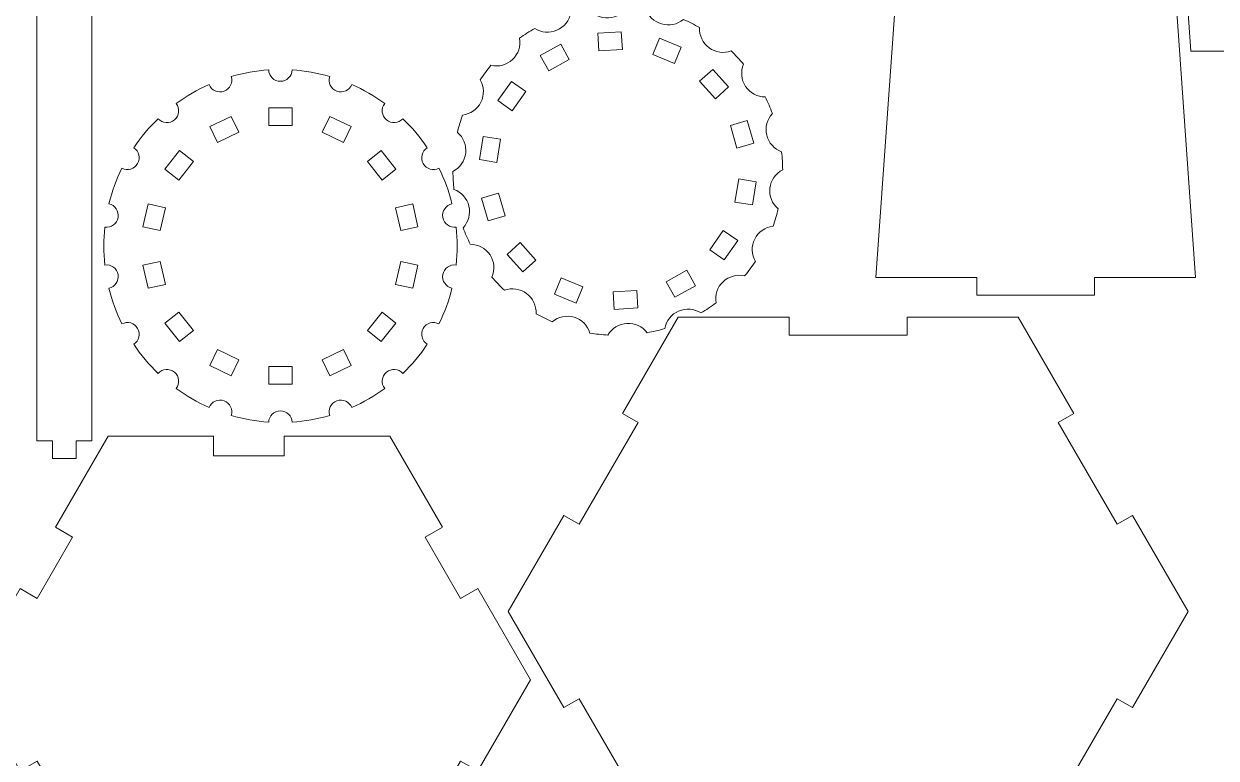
# Model space of a CAD drawing. Header units: millimetres. Extents: x -297 to 399, y -331 to 222.
# Drawn here: x 49.2 to 251.6, y -129.3 to -4.5 of the extents above; entities that cross this region are included whole.
import ezdxf

# ---------------------------------------------------------------- set-up
doc = ezdxf.new("R2010")
doc.units = ezdxf.units.MM
doc.header["$MEASUREMENT"] = 0
doc.layers.add('Layer 1', color=7, linetype='Continuous')

msp = doc.modelspace()

# ---------------------------------------------------------------- linework, layer by layer
at = {"layer": 'Layer 1', "color": 250, "lineweight": 20}
for points, knots in [([(291.7646, -9.1238), (291.7646, -9.1238), (296.6988, 61.0018), (296.6988, 61.0018), (296.6988, 61.0018), (296.6988, 61.0018), (279.5633, 61.0018), (279.5633, 61.0018), (279.5633, 61.0018), (279.5633, 61.0018), (279.5633, 64.0018), (279.5633, 64.0018), (279.5633, 64.0018), (279.5633, 64.0018), (259.5633, 64.0018), (259.5633, 64.0018), (259.5633, 64.0018), (259.5633, 64.0018), (259.5633, 61.0018), (259.5633, 61.0018), (259.5633, 61.0018), (259.5633, 61.0018), (242.4278, 61.0018), (242.4278, 61.0018), (242.4278, 61.0018), (242.4278, 61.0018), (247.362, -9.1238), (247.362, -9.1238), (247.362, -9.1238), (247.362, -9.1238), (263.5633, -9.1238), (263.5633, -9.1238), (263.5633, -9.1238), (263.5633, -9.1238), (263.5633, -12.5238), (263.5633, -12.5238), (263.5633, -12.5238), (263.5633, -12.5238), (275.5633, -12.5238), (275.5633, -12.5238), (275.5633, -12.5238), (275.5633, -12.5238), (275.5633, -9.1238), (275.5633, -9.1238), (275.5633, -9.1238), (275.5633, -9.1238), (291.7646, -9.1238), (291.7646, -9.1238)], [0, 0, 0, 0, 0.07692308, 0.07692308, 0.07692308, 0.07692308, 0.15384615, 0.15384615, 0.15384615, 0.15384615, 0.23076923, 0.23076923, 0.23076923, 0.23076923, 0.30769231, 0.30769231, 0.30769231, 0.30769231, 0.38461538, 0.38461538, 0.38461538, 0.38461538, 0.46153846, 0.46153846, 0.46153846, 0.46153846, 0.53846154, 0.53846154, 0.53846154, 0.53846154, 0.61538462, 0.61538462, 0.61538462, 0.61538462, 0.69230769, 0.69230769, 0.69230769, 0.69230769, 0.76923077, 0.76923077, 0.76923077, 0.76923077, 0.84615385, 0.84615385, 0.84615385, 0.84615385, 1, 1, 1, 1]), ([(60.7132, -75.3594), (60.7132, -75.3594), (60.7132, 24.6406), (60.7132, 24.6406), (60.7132, 24.6406), (60.7132, 24.6406), (58.0342, 24.6406), (58.0342, 24.6406), (58.0342, 24.6406), (58.0342, 24.6406), (58.0342, 30.6406), (58.0342, 30.6406), (58.0342, 30.6406), (58.0342, 30.6406), (54.0342, 30.6406), (54.0342, 30.6406), (54.0342, 30.6406), (54.0342, 30.6406), (54.0342, 24.6406), (54.0342, 24.6406), (54.0342, 24.6406), (54.0342, 24.6406), (51.3552, 24.6406), (51.3552, 24.6406), (51.3552, 24.6406), (51.3552, 24.6406), (51.3552, -75.3594), (51.3552, -75.3594), (51.3552, -75.3594), (51.3552, -75.3594), (54.0342, -75.3594), (54.0342, -75.3594), (54.0342, -75.3594), (54.0342, -75.3594), (54.0342, -78.3594), (54.0342, -78.3594), (54.0342, -78.3594), (54.0342, -78.3594), (58.0342, -78.3594), (58.0342, -78.3594), (58.0342, -78.3594), (58.0342, -78.3594), (58.0342, -75.3594), (58.0342, -75.3594), (58.0342, -75.3594), (58.0342, -75.3594), (60.7132, -75.3594), (60.7132, -75.3594)], [0, 0, 0, 0, 0.07692308, 0.07692308, 0.07692308, 0.07692308, 0.15384615, 0.15384615, 0.15384615, 0.15384615, 0.23076923, 0.23076923, 0.23076923, 0.23076923, 0.30769231, 0.30769231, 0.30769231, 0.30769231, 0.38461538, 0.38461538, 0.38461538, 0.38461538, 0.46153846, 0.46153846, 0.46153846, 0.46153846, 0.53846154, 0.53846154, 0.53846154, 0.53846154, 0.61538462, 0.61538462, 0.61538462, 0.61538462, 0.69230769, 0.69230769, 0.69230769, 0.69230769, 0.76923077, 0.76923077, 0.76923077, 0.76923077, 0.84615385, 0.84615385, 0.84615385, 0.84615385, 1, 1, 1, 1]), ([(198.8043, 22.5272), (198.8043, 22.5272), (193.8701, -47.5984), (193.8701, -47.5984), (193.8701, -47.5984), (193.8701, -47.5984), (211.0056, -47.5984), (211.0056, -47.5984), (211.0056, -47.5984), (211.0056, -47.5984), (211.0056, -50.5984), (211.0056, -50.5984), (211.0056, -50.5984), (211.0056, -50.5984), (231.0056, -50.5984), (231.0056, -50.5984), (231.0056, -50.5984), (231.0056, -50.5984), (231.0056, -47.5984), (231.0056, -47.5984), (231.0056, -47.5984), (231.0056, -47.5984), (248.1411, -47.5984), (248.1411, -47.5984), (248.1411, -47.5984), (248.1411, -47.5984), (243.2069, 22.5272), (243.2069, 22.5272), (243.2069, 22.5272), (243.2069, 22.5272), (227.0056, 22.5272), (227.0056, 22.5272), (227.0056, 22.5272), (227.0056, 22.5272), (227.0056, 25.9272), (227.0056, 25.9272), (227.0056, 25.9272), (227.0056, 25.9272), (215.0056, 25.9272), (215.0056, 25.9272), (215.0056, 25.9272), (215.0056, 25.9272), (215.0056, 22.5272), (215.0056, 22.5272), (215.0056, 22.5272), (215.0056, 22.5272), (198.8043, 22.5272), (198.8043, 22.5272)], [0, 0, 0, 0, 0.07692308, 0.07692308, 0.07692308, 0.07692308, 0.15384615, 0.15384615, 0.15384615, 0.15384615, 0.23076923, 0.23076923, 0.23076923, 0.23076923, 0.30769231, 0.30769231, 0.30769231, 0.30769231, 0.38461538, 0.38461538, 0.38461538, 0.38461538, 0.46153846, 0.46153846, 0.46153846, 0.46153846, 0.53846154, 0.53846154, 0.53846154, 0.53846154, 0.61538462, 0.61538462, 0.61538462, 0.61538462, 0.69230769, 0.69230769, 0.69230769, 0.69230769, 0.76923077, 0.76923077, 0.76923077, 0.76923077, 0.84615385, 0.84615385, 0.84615385, 0.84615385, 1, 1, 1, 1]), ([(155.0208, -56.9854), (156.03, -56.8024), (157.0286, -56.5642), (158.0118, -56.2716), (158.0118, -56.2716), (158.2441, -54.9465), (159.1272, -53.8269), (160.3617, -53.2921), (160.3617, -53.2921), (161.5963, -52.7573), (163.017, -52.879), (164.1426, -53.6159), (164.1426, -53.6159), (165.0285, -53.0987), (165.8853, -52.5334), (166.7091, -51.9222), (166.7091, -51.9222), (166.4743, -50.5975), (166.9211, -49.2434), (167.8983, -48.3187), (167.8983, -48.3187), (168.8755, -47.3938), (170.2521, -47.0223), (171.5619, -47.3298), (171.5619, -47.3298), (172.2175, -46.5408), (172.8293, -45.7164), (173.3944, -44.8604), (173.3944, -44.8604), (172.7206, -43.6958), (172.6774, -42.2707), (173.2794, -41.0674), (173.2794, -41.0674), (173.8813, -39.8641), (175.0479, -39.0442), (176.3838, -38.8852), (176.3838, -38.8852), (176.7301, -37.9196), (177.023, -36.9357), (177.2613, -35.9379), (177.2613, -35.9379), (176.2298, -35.0741), (175.7017, -33.7496), (175.8558, -32.4131), (175.8558, -32.4131), (176.0099, -31.0765), (176.8257, -29.907), (178.0267, -29.3006), (178.0267, -29.3006), (178.0218, -28.2749), (177.9605, -27.2502), (177.8432, -26.2311), (177.8432, -26.2311), (176.5785, -25.7722), (175.6292, -24.7081), (175.3169, -23.3994), (175.3169, -23.3994), (175.0047, -22.0908), (175.3712, -20.7128), (176.2924, -19.7323), (176.2924, -19.7323), (175.937, -18.77), (175.5289, -17.828), (175.0701, -16.9106), (175.0701, -16.9106), (173.7247, -16.9119), (172.4688, -16.2367), (171.7278, -15.1137), (171.7278, -15.1137), (170.9867, -13.9908), (170.8599, -12.5706), (171.3901, -11.3341), (171.3901, -11.3341), (170.727, -10.5514), (170.0214, -9.8058), (169.2765, -9.1006), (169.2765, -9.1006), (168.0126, -9.562), (166.6015, -9.3571), (165.5211, -8.5552), (165.5211, -8.5552), (164.4406, -7.7535), (163.8357, -6.4623), (163.9111, -5.119), (163.9111, -5.119), (163.0203, -4.6104), (162.1022, -4.1511), (161.1611, -3.7432), (161.1611, -3.7432), (160.1312, -4.609), (158.7351, -4.899), (157.4456, -4.5152), (157.4456, -4.5152), (156.1562, -4.1312), (155.1461, -3.1248), (154.7575, -1.8368), (154.7575, -1.8368), (153.7464, -1.6634), (152.7266, -1.5459), (151.7027, -1.4845), (151.7027, -1.4845), (151.0311, -2.6502), (149.8184, -3.4003), (148.4754, -3.4806), (148.4754, -3.4806), (147.1324, -3.5609), (145.839, -2.9606), (145.0332, -1.8832), (145.0332, -1.8832), (144.024, -2.0662), (143.0254, -2.3044), (142.0422, -2.597), (142.0422, -2.597), (141.8099, -3.9221), (140.9268, -5.0417), (139.6923, -5.5765), (139.6923, -5.5765), (138.4577, -6.1113), (137.037, -5.9896), (135.9114, -5.2527), (135.9114, -5.2527), (135.0255, -5.7699), (134.1687, -6.3352), (133.3449, -6.9465), (133.3449, -6.9465), (133.5797, -8.2711), (133.1329, -9.6252), (132.1557, -10.55), (132.1557, -10.55), (131.1785, -11.4748), (129.8019, -11.8463), (128.4921, -11.5388), (128.4921, -11.5388), (127.8365, -12.3278), (127.2247, -13.1522), (126.6596, -14.0082), (126.6596, -14.0082), (127.3334, -15.1728), (127.3766, -16.598), (126.7746, -17.8012), (126.7746, -17.8012), (126.1727, -19.0045), (125.0061, -19.8244), (123.6702, -19.9834), (123.6702, -19.9834), (123.3239, -20.949), (123.031, -21.9329), (122.7928, -22.9307), (122.7928, -22.9307), (123.8242, -23.7945), (124.3523, -25.119), (124.1982, -26.4556), (124.1982, -26.4556), (124.0441, -27.7921), (123.2283, -28.9616), (122.0273, -29.568), (122.0273, -29.568), (122.0322, -30.5937), (122.0935, -31.6185), (122.2109, -32.6375), (122.2109, -32.6375), (123.4755, -33.0964), (124.4248, -34.1605), (124.7371, -35.4692), (124.7371, -35.4692), (125.0493, -36.7778), (124.6828, -38.1558), (123.7616, -39.1363), (123.7616, -39.1363), (124.117, -40.0986), (124.5251, -41.0406), (124.9839, -41.958), (124.9839, -41.958), (126.3294, -41.9567), (127.5852, -42.632), (128.3262, -43.7549), (128.3262, -43.7549), (129.0673, -44.8778), (129.1941, -46.298), (128.6639, -47.5345), (128.6639, -47.5345), (129.327, -48.3172), (130.0326, -49.0628), (130.7775, -49.768), (130.7775, -49.768), (132.0414, -49.3066), (133.4525, -49.5116), (134.5329, -50.3134), (134.5329, -50.3134), (135.6134, -51.1151), (136.2183, -52.4063), (136.1429, -53.7496), (136.1429, -53.7496), (137.0337, -54.2582), (137.9518, -54.7175), (138.8929, -55.1254), (138.8929, -55.1254), (139.9228, -54.2596), (141.3189, -53.9696), (142.6084, -54.3534), (142.6084, -54.3534), (143.8978, -54.7374), (144.9079, -55.7438), (145.2965, -57.0318), (145.2965, -57.0318), (146.3076, -57.2052), (147.3274, -57.3227), (148.3513, -57.3841), (148.3513, -57.3841), (149.0229, -56.2184), (150.2356, -55.4683), (151.5786, -55.388), (151.5786, -55.388), (152.9216, -55.3077), (154.215, -55.908), (155.0208, -56.9854)], [0, 0, 0, 0, 0.01818182, 0.01818182, 0.01818182, 0.01818182, 0.03636364, 0.03636364, 0.03636364, 0.03636364, 0.05454545, 0.05454545, 0.05454545, 0.05454545, 0.07272727, 0.07272727, 0.07272727, 0.07272727, 0.09090909, 0.09090909, 0.09090909, 0.09090909, 0.10909091, 0.10909091, 0.10909091, 0.10909091, 0.12727273, 0.12727273, 0.12727273, 0.12727273, 0.14545455, 0.14545455, 0.14545455, 0.14545455, 0.16363636, 0.16363636, 0.16363636, 0.16363636, 0.18181818, 0.18181818, 0.18181818, 0.18181818, 0.2, 0.2, 0.2, 0.2, 0.21818182, 0.21818182, 0.21818182, 0.21818182, 0.23636364, 0.23636364, 0.23636364, 0.23636364, 0.25454545, 0.25454545, 0.25454545, 0.25454545, 0.27272727, 0.27272727, 0.27272727, 0.27272727, 0.29090909, 0.29090909, 0.29090909, 0.29090909, 0.30909091, 0.30909091, 0.30909091, 0.30909091, 0.32727273, 0.32727273, 0.32727273, 0.32727273, 0.34545455, 0.34545455, 0.34545455, 0.34545455, 0.36363636, 0.36363636, 0.36363636, 0.36363636, 0.38181818, 0.38181818, 0.38181818, 0.38181818, 0.4, 0.4, 0.4, 0.4, 0.41818182, 0.41818182, 0.41818182, 0.41818182, 0.43636364, 0.43636364, 0.43636364, 0.43636364, 0.45454545, 0.45454545, 0.45454545, 0.45454545, 0.47272727, 0.47272727, 0.47272727, 0.47272727, 0.49090909, 0.49090909, 0.49090909, 0.49090909, 0.50909091, 0.50909091, 0.50909091, 0.50909091, 0.52727273, 0.52727273, 0.52727273, 0.52727273, 0.54545455, 0.54545455, 0.54545455, 0.54545455, 0.56363636, 0.56363636, 0.56363636, 0.56363636, 0.58181818, 0.58181818, 0.58181818, 0.58181818, 0.6, 0.6, 0.6, 0.6, 0.61818182, 0.61818182, 0.61818182, 0.61818182, 0.63636364, 0.63636364, 0.63636364, 0.63636364, 0.65454545, 0.65454545, 0.65454545, 0.65454545, 0.67272727, 0.67272727, 0.67272727, 0.67272727, 0.69090909, 0.69090909, 0.69090909, 0.69090909, 0.70909091, 0.70909091, 0.70909091, 0.70909091, 0.72727273, 0.72727273, 0.72727273, 0.72727273, 0.74545455, 0.74545455, 0.74545455, 0.74545455, 0.76363636, 0.76363636, 0.76363636, 0.76363636, 0.78181818, 0.78181818, 0.78181818, 0.78181818, 0.8, 0.8, 0.8, 0.8, 0.81818182, 0.81818182, 0.81818182, 0.81818182, 0.83636364, 0.83636364, 0.83636364, 0.83636364, 0.85454545, 0.85454545, 0.85454545, 0.85454545, 0.87272727, 0.87272727, 0.87272727, 0.87272727, 0.89090909, 0.89090909, 0.89090909, 0.89090909, 0.90909091, 0.90909091, 0.90909091, 0.90909091, 0.92727273, 0.92727273, 0.92727273, 0.92727273, 0.94545455, 0.94545455, 0.94545455, 0.94545455, 0.96363636, 0.96363636, 0.96363636, 0.96363636, 1, 1, 1, 1]), ([(150.8001, -8.8515), (150.8001, -8.8515), (146.8072, -9.0902), (146.8072, -9.0902), (146.8072, -9.0902), (146.8072, -9.0902), (146.6282, -6.0955), (146.6282, -6.0955), (146.6282, -6.0955), (146.6282, -6.0955), (150.621, -5.8568), (150.621, -5.8568), (150.621, -5.8568), (150.621, -5.8568), (150.8001, -8.8515), (150.8001, -8.8515)], [0, 0, 0, 0, 0.2, 0.2, 0.2, 0.2, 0.4, 0.4, 0.4, 0.4, 0.6, 0.6, 0.6, 0.6, 1, 1, 1, 1]), ([(141.7929, -10.5544), (141.7929, -10.5544), (138.299, -12.5019), (138.299, -12.5019), (138.299, -12.5019), (138.299, -12.5019), (136.8384, -9.8815), (136.8384, -9.8815), (136.8384, -9.8815), (136.8384, -9.8815), (140.3323, -7.934), (140.3323, -7.934), (140.3323, -7.934), (140.3323, -7.934), (141.7929, -10.5544), (141.7929, -10.5544)], [0, 0, 0, 0, 0.2, 0.2, 0.2, 0.2, 0.4, 0.4, 0.4, 0.4, 0.6, 0.6, 0.6, 0.6, 1, 1, 1, 1]), ([(159.6541, -11.2252), (159.6541, -11.2252), (155.953, -9.7079), (155.953, -9.7079), (155.953, -9.7079), (155.953, -9.7079), (157.091, -6.9321), (157.091, -6.9321), (157.091, -6.9321), (157.091, -6.9321), (160.7921, -8.4495), (160.7921, -8.4495), (160.7921, -8.4495), (160.7921, -8.4495), (159.6541, -11.2252), (159.6541, -11.2252)], [0, 0, 0, 0, 0.2, 0.2, 0.2, 0.2, 0.4, 0.4, 0.4, 0.4, 0.6, 0.6, 0.6, 0.6, 1, 1, 1, 1]), ([(84.38, -71.0613), (86.4537, -71.6629), (88.5862, -72.039), (90.7406, -72.1828), (90.7406, -72.1828), (90.7766, -71.1048), (91.6609, -70.2495), (92.7395, -70.2495), (92.7395, -70.2495), (93.8181, -70.2495), (94.7024, -71.1048), (94.7384, -72.1828), (94.7384, -72.1828), (96.8928, -72.039), (99.0253, -71.6629), (101.099, -71.0613), (101.099, -71.0613), (100.764, -70.036), (101.3025, -68.9298), (102.3161, -68.5609), (102.3161, -68.5609), (103.3296, -68.192), (104.4532, -68.6933), (104.8556, -69.694), (104.8556, -69.694), (106.8309, -68.8219), (108.7062, -67.7392), (110.449, -66.4646), (110.449, -66.4646), (109.7836, -65.6157), (109.9113, -64.3921), (110.7376, -63.6987), (110.7376, -63.6987), (111.5638, -63.0054), (112.791, -63.0922), (113.5115, -63.8949), (113.5115, -63.8949), (115.0694, -62.3999), (116.4613, -60.7411), (117.6631, -58.9473), (117.6631, -58.9473), (116.7475, -58.3771), (116.4489, -57.1836), (116.9882, -56.2495), (116.9882, -56.2495), (117.5275, -55.3154), (118.7104, -54.9772), (119.662, -55.4851), (119.662, -55.4851), (120.6146, -53.5474), (121.3552, -51.5126), (121.871, -49.4159), (121.871, -49.4159), (120.8156, -49.1933), (120.1268, -48.1739), (120.3141, -47.1116), (120.3141, -47.1116), (120.5014, -46.0494), (121.4973, -45.3271), (122.5652, -45.4788), (122.5652, -45.4788), (122.7976, -43.3323), (122.7976, -41.1669), (122.5652, -39.0202), (122.5652, -39.0202), (121.4973, -39.1719), (120.5014, -38.4496), (120.3141, -37.3874), (120.3141, -37.3874), (120.1268, -36.3251), (120.8156, -35.3057), (121.871, -35.0831), (121.871, -35.0831), (121.3552, -32.9864), (120.6146, -30.9516), (119.662, -29.0139), (119.662, -29.0139), (118.7104, -29.5218), (117.5275, -29.1836), (116.9882, -28.2495), (116.9882, -28.2495), (116.4489, -27.3154), (116.7475, -26.1219), (117.6631, -25.5517), (117.6631, -25.5517), (116.4613, -23.7579), (115.0694, -22.0991), (113.5115, -20.6041), (113.5115, -20.6041), (112.791, -21.4068), (111.5638, -21.4936), (110.7376, -20.8003), (110.7376, -20.8003), (109.9113, -20.1069), (109.7836, -18.8833), (110.449, -18.0344), (110.449, -18.0344), (108.7062, -16.7598), (106.8309, -15.6771), (104.8556, -14.805), (104.8556, -14.805), (104.4532, -15.8057), (103.3296, -16.307), (102.3161, -15.9381), (102.3161, -15.9381), (101.3025, -15.5692), (100.764, -14.463), (101.099, -13.4377), (101.099, -13.4377), (99.0253, -12.8361), (96.8928, -12.46), (94.7384, -12.3162), (94.7384, -12.3162), (94.7024, -13.3942), (93.8181, -14.2495), (92.7395, -14.2495), (92.7395, -14.2495), (91.6609, -14.2495), (90.7766, -13.3942), (90.7406, -12.3162), (90.7406, -12.3162), (88.5862, -12.46), (86.4537, -12.8361), (84.38, -13.4377), (84.38, -13.4377), (84.715, -14.463), (84.1765, -15.5692), (83.1629, -15.9381), (83.1629, -15.9381), (82.1494, -16.307), (81.0258, -15.8057), (80.6234, -14.805), (80.6234, -14.805), (78.6481, -15.6771), (76.7728, -16.7598), (75.03, -18.0344), (75.03, -18.0344), (75.6954, -18.8833), (75.5677, -20.1069), (74.7414, -20.8003), (74.7414, -20.8003), (73.9152, -21.4936), (72.688, -21.4068), (71.9675, -20.6041), (71.9675, -20.6041), (70.4096, -22.0991), (69.0177, -23.7579), (67.8159, -25.5518), (67.8159, -25.5518), (68.7315, -26.1219), (69.0301, -27.3154), (68.4908, -28.2495), (68.4908, -28.2495), (67.9515, -29.1836), (66.7686, -29.5218), (65.817, -29.0139), (65.817, -29.0139), (64.8644, -30.9516), (64.1238, -32.9864), (63.608, -35.0831), (63.608, -35.0831), (64.6634, -35.3057), (65.3522, -36.3251), (65.1649, -37.3874), (65.1649, -37.3874), (64.9776, -38.4496), (63.9817, -39.1719), (62.9138, -39.0202), (62.9138, -39.0202), (62.6814, -41.1668), (62.6814, -43.3322), (62.9138, -45.4788), (62.9138, -45.4788), (63.9817, -45.3271), (64.9776, -46.0494), (65.1649, -47.1117), (65.1649, -47.1117), (65.3522, -48.1739), (64.6634, -49.1933), (63.608, -49.4159), (63.608, -49.4159), (64.1238, -51.5126), (64.8644, -53.5474), (65.817, -55.4851), (65.817, -55.4851), (66.7686, -54.9772), (67.9515, -55.3154), (68.4908, -56.2495), (68.4908, -56.2495), (69.0301, -57.1836), (68.7315, -58.3771), (67.8159, -58.9473), (67.8159, -58.9473), (69.0177, -60.7411), (70.4096, -62.3999), (71.9675, -63.8949), (71.9675, -63.8949), (72.688, -63.0922), (73.9152, -63.0054), (74.7415, -63.6987), (74.7415, -63.6987), (75.5677, -64.3921), (75.6954, -65.6157), (75.03, -66.4646), (75.03, -66.4646), (76.7728, -67.7392), (78.6481, -68.8219), (80.6234, -69.694), (80.6234, -69.694), (81.0259, -68.6933), (82.1494, -68.192), (83.1629, -68.5609), (83.1629, -68.5609), (84.1765, -68.9298), (84.715, -70.036), (84.38, -71.0613)], [0, 0, 0, 0, 0.01818182, 0.01818182, 0.01818182, 0.01818182, 0.03636364, 0.03636364, 0.03636364, 0.03636364, 0.05454545, 0.05454545, 0.05454545, 0.05454545, 0.07272727, 0.07272727, 0.07272727, 0.07272727, 0.09090909, 0.09090909, 0.09090909, 0.09090909, 0.10909091, 0.10909091, 0.10909091, 0.10909091, 0.12727273, 0.12727273, 0.12727273, 0.12727273, 0.14545455, 0.14545455, 0.14545455, 0.14545455, 0.16363636, 0.16363636, 0.16363636, 0.16363636, 0.18181818, 0.18181818, 0.18181818, 0.18181818, 0.2, 0.2, 0.2, 0.2, 0.21818182, 0.21818182, 0.21818182, 0.21818182, 0.23636364, 0.23636364, 0.23636364, 0.23636364, 0.25454545, 0.25454545, 0.25454545, 0.25454545, 0.27272727, 0.27272727, 0.27272727, 0.27272727, 0.29090909, 0.29090909, 0.29090909, 0.29090909, 0.30909091, 0.30909091, 0.30909091, 0.30909091, 0.32727273, 0.32727273, 0.32727273, 0.32727273, 0.34545455, 0.34545455, 0.34545455, 0.34545455, 0.36363636, 0.36363636, 0.36363636, 0.36363636, 0.38181818, 0.38181818, 0.38181818, 0.38181818, 0.4, 0.4, 0.4, 0.4, 0.41818182, 0.41818182, 0.41818182, 0.41818182, 0.43636364, 0.43636364, 0.43636364, 0.43636364, 0.45454545, 0.45454545, 0.45454545, 0.45454545, 0.47272727, 0.47272727, 0.47272727, 0.47272727, 0.49090909, 0.49090909, 0.49090909, 0.49090909, 0.50909091, 0.50909091, 0.50909091, 0.50909091, 0.52727273, 0.52727273, 0.52727273, 0.52727273, 0.54545455, 0.54545455, 0.54545455, 0.54545455, 0.56363636, 0.56363636, 0.56363636, 0.56363636, 0.58181818, 0.58181818, 0.58181818, 0.58181818, 0.6, 0.6, 0.6, 0.6, 0.61818182, 0.61818182, 0.61818182, 0.61818182, 0.63636364, 0.63636364, 0.63636364, 0.63636364, 0.65454545, 0.65454545, 0.65454545, 0.65454545, 0.67272727, 0.67272727, 0.67272727, 0.67272727, 0.69090909, 0.69090909, 0.69090909, 0.69090909, 0.70909091, 0.70909091, 0.70909091, 0.70909091, 0.72727273, 0.72727273, 0.72727273, 0.72727273, 0.74545455, 0.74545455, 0.74545455, 0.74545455, 0.76363636, 0.76363636, 0.76363636, 0.76363636, 0.78181818, 0.78181818, 0.78181818, 0.78181818, 0.8, 0.8, 0.8, 0.8, 0.81818182, 0.81818182, 0.81818182, 0.81818182, 0.83636364, 0.83636364, 0.83636364, 0.83636364, 0.85454545, 0.85454545, 0.85454545, 0.85454545, 0.87272727, 0.87272727, 0.87272727, 0.87272727, 0.89090909, 0.89090909, 0.89090909, 0.89090909, 0.90909091, 0.90909091, 0.90909091, 0.90909091, 0.92727273, 0.92727273, 0.92727273, 0.92727273, 0.94545455, 0.94545455, 0.94545455, 0.94545455, 0.96363636, 0.96363636, 0.96363636, 0.96363636, 1, 1, 1, 1]), ([(166.6013, -17.2055), (166.6013, -17.2055), (163.9252, -14.2326), (163.9252, -14.2326), (163.9252, -14.2326), (163.9252, -14.2326), (166.1549, -12.2255), (166.1549, -12.2255), (166.1549, -12.2255), (166.1549, -12.2255), (168.831, -15.1985), (168.831, -15.1985), (168.831, -15.1985), (168.831, -15.1985), (166.6013, -17.2055), (166.6013, -17.2055)], [0, 0, 0, 0, 0.2, 0.2, 0.2, 0.2, 0.4, 0.4, 0.4, 0.4, 0.6, 0.6, 0.6, 0.6, 1, 1, 1, 1]), ([(134.4167, -15.9967), (134.4167, -15.9967), (132.1138, -19.2673), (132.1138, -19.2673), (132.1138, -19.2673), (132.1138, -19.2673), (129.6609, -17.5402), (129.6609, -17.5402), (129.6609, -17.5402), (129.6609, -17.5402), (131.9637, -14.2695), (131.9637, -14.2695), (131.9637, -14.2695), (131.9637, -14.2695), (134.4167, -15.9967), (134.4167, -15.9967)], [0, 0, 0, 0, 0.2, 0.2, 0.2, 0.2, 0.4, 0.4, 0.4, 0.4, 0.6, 0.6, 0.6, 0.6, 1, 1, 1, 1]), ([(85.6468, -22.9119), (85.6468, -22.9119), (82.0429, -24.6474), (82.0429, -24.6474), (82.0429, -24.6474), (82.0429, -24.6474), (80.7413, -21.9445), (80.7413, -21.9445), (80.7413, -21.9445), (80.7413, -21.9445), (84.3452, -20.209), (84.3452, -20.209), (84.3452, -20.209), (84.3452, -20.209), (85.6468, -22.9119), (85.6468, -22.9119)], [0, 0, 0, 0, 0.2, 0.2, 0.2, 0.2, 0.4, 0.4, 0.4, 0.4, 0.6, 0.6, 0.6, 0.6, 1, 1, 1, 1]), ([(94.7395, -21.7495), (94.7395, -21.7495), (90.7395, -21.7495), (90.7395, -21.7495), (90.7395, -21.7495), (90.7395, -21.7495), (90.7395, -18.7495), (90.7395, -18.7495), (90.7395, -18.7495), (90.7395, -18.7495), (94.7395, -18.7495), (94.7395, -18.7495), (94.7395, -18.7495), (94.7395, -18.7495), (94.7395, -21.7495), (94.7395, -21.7495)], [0, 0, 0, 0, 0.2, 0.2, 0.2, 0.2, 0.4, 0.4, 0.4, 0.4, 0.6, 0.6, 0.6, 0.6, 1, 1, 1, 1]), ([(103.4361, -24.6474), (103.4361, -24.6474), (99.8322, -22.9119), (99.8322, -22.9119), (99.8322, -22.9119), (99.8322, -22.9119), (101.1338, -20.209), (101.1338, -20.209), (101.1338, -20.209), (101.1338, -20.209), (104.7377, -21.9445), (104.7377, -21.9445), (104.7377, -21.9445), (104.7377, -21.9445), (103.4361, -24.6474), (103.4361, -24.6474)], [0, 0, 0, 0, 0.2, 0.2, 0.2, 0.2, 0.4, 0.4, 0.4, 0.4, 0.6, 0.6, 0.6, 0.6, 1, 1, 1, 1]), ([(170.2658, -25.6079), (170.2658, -25.6079), (169.1446, -21.7683), (169.1446, -21.7683), (169.1446, -21.7683), (169.1446, -21.7683), (172.0243, -20.9273), (172.0243, -20.9273), (172.0243, -20.9273), (172.0243, -20.9273), (173.1455, -24.7669), (173.1455, -24.7669), (173.1455, -24.7669), (173.1455, -24.7669), (170.2658, -25.6079), (170.2658, -25.6079)], [0, 0, 0, 0, 0.2, 0.2, 0.2, 0.2, 0.4, 0.4, 0.4, 0.4, 0.6, 0.6, 0.6, 0.6, 1, 1, 1, 1]), ([(130.1322, -24.1006), (130.1322, -24.1006), (129.4764, -28.0464), (129.4764, -28.0464), (129.4764, -28.0464), (129.4764, -28.0464), (126.5171, -27.5545), (126.5171, -27.5545), (126.5171, -27.5545), (126.5171, -27.5545), (127.1728, -23.6087), (127.1728, -23.6087), (127.1728, -23.6087), (127.1728, -23.6087), (130.1322, -24.1006), (130.1322, -24.1006)], [0, 0, 0, 0, 0.2, 0.2, 0.2, 0.2, 0.4, 0.4, 0.4, 0.4, 0.6, 0.6, 0.6, 0.6, 1, 1, 1, 1]), ([(77.9589, -27.9043), (77.9589, -27.9043), (75.465, -31.0316), (75.465, -31.0316), (75.465, -31.0316), (75.465, -31.0316), (73.1195, -29.1612), (73.1195, -29.1612), (73.1195, -29.1612), (73.1195, -29.1612), (75.6134, -26.0338), (75.6134, -26.0338), (75.6134, -26.0338), (75.6134, -26.0338), (77.9589, -27.9043), (77.9589, -27.9043)], [0, 0, 0, 0, 0.2, 0.2, 0.2, 0.2, 0.4, 0.4, 0.4, 0.4, 0.6, 0.6, 0.6, 0.6, 1, 1, 1, 1]), ([(110.014, -31.0316), (110.014, -31.0316), (107.5201, -27.9043), (107.5201, -27.9043), (107.5201, -27.9043), (107.5201, -27.9043), (109.8656, -26.0338), (109.8656, -26.0338), (109.8656, -26.0338), (109.8656, -26.0338), (112.3595, -29.1612), (112.3595, -29.1612), (112.3595, -29.1612), (112.3595, -29.1612), (110.014, -31.0316), (110.014, -31.0316)], [0, 0, 0, 0, 0.2, 0.2, 0.2, 0.2, 0.4, 0.4, 0.4, 0.4, 0.6, 0.6, 0.6, 0.6, 1, 1, 1, 1]), ([(169.9218, -34.768), (169.9218, -34.768), (170.5776, -30.8222), (170.5776, -30.8222), (170.5776, -30.8222), (170.5776, -30.8222), (173.5369, -31.3141), (173.5369, -31.3141), (173.5369, -31.3141), (173.5369, -31.3141), (172.8812, -35.2599), (172.8812, -35.2599), (172.8812, -35.2599), (172.8812, -35.2599), (169.9218, -34.768), (169.9218, -34.768)], [0, 0, 0, 0, 0.2, 0.2, 0.2, 0.2, 0.4, 0.4, 0.4, 0.4, 0.6, 0.6, 0.6, 0.6, 1, 1, 1, 1]), ([(129.7882, -33.2607), (129.7882, -33.2607), (130.9094, -37.1003), (130.9094, -37.1003), (130.9094, -37.1003), (130.9094, -37.1003), (128.0297, -37.9413), (128.0297, -37.9413), (128.0297, -37.9413), (128.0297, -37.9413), (126.9085, -34.1017), (126.9085, -34.1017), (126.9085, -34.1017), (126.9085, -34.1017), (129.7882, -33.2607), (129.7882, -33.2607)], [0, 0, 0, 0, 0.2, 0.2, 0.2, 0.2, 0.4, 0.4, 0.4, 0.4, 0.6, 0.6, 0.6, 0.6, 1, 1, 1, 1]), ([(73.1985, -35.738), (73.1985, -35.738), (72.3084, -39.6377), (72.3084, -39.6377), (72.3084, -39.6377), (72.3084, -39.6377), (69.3837, -38.9701), (69.3837, -38.9701), (69.3837, -38.9701), (69.3837, -38.9701), (70.2737, -35.0704), (70.2737, -35.0704), (70.2737, -35.0704), (70.2737, -35.0704), (73.1985, -35.738), (73.1985, -35.738)], [0, 0, 0, 0, 0.2, 0.2, 0.2, 0.2, 0.4, 0.4, 0.4, 0.4, 0.6, 0.6, 0.6, 0.6, 1, 1, 1, 1]), ([(113.1706, -39.6377), (113.1706, -39.6377), (112.2805, -35.738), (112.2805, -35.738), (112.2805, -35.738), (112.2805, -35.738), (115.2053, -35.0704), (115.2053, -35.0704), (115.2053, -35.0704), (115.2053, -35.0704), (116.0953, -38.9701), (116.0953, -38.9701), (116.0953, -38.9701), (116.0953, -38.9701), (113.1706, -39.6377), (113.1706, -39.6377)], [0, 0, 0, 0, 0.2, 0.2, 0.2, 0.2, 0.4, 0.4, 0.4, 0.4, 0.6, 0.6, 0.6, 0.6, 1, 1, 1, 1]), ([(165.6373, -42.8719), (165.6373, -42.8719), (167.9402, -39.6013), (167.9402, -39.6013), (167.9402, -39.6013), (167.9402, -39.6013), (170.3931, -41.3284), (170.3931, -41.3284), (170.3931, -41.3284), (170.3931, -41.3284), (168.0903, -44.5991), (168.0903, -44.5991), (168.0903, -44.5991), (168.0903, -44.5991), (165.6373, -42.8719), (165.6373, -42.8719)], [0, 0, 0, 0, 0.2, 0.2, 0.2, 0.2, 0.4, 0.4, 0.4, 0.4, 0.6, 0.6, 0.6, 0.6, 1, 1, 1, 1]), ([(133.4527, -41.6631), (133.4527, -41.6631), (136.1288, -44.636), (136.1288, -44.636), (136.1288, -44.636), (136.1288, -44.636), (133.8991, -46.6431), (133.8991, -46.6431), (133.8991, -46.6431), (133.8991, -46.6431), (131.223, -43.6701), (131.223, -43.6701), (131.223, -43.6701), (131.223, -43.6701), (133.4527, -41.6631), (133.4527, -41.6631)], [0, 0, 0, 0, 0.2, 0.2, 0.2, 0.2, 0.4, 0.4, 0.4, 0.4, 0.6, 0.6, 0.6, 0.6, 1, 1, 1, 1]), ([(72.3084, -44.8613), (72.3084, -44.8613), (73.1985, -48.761), (73.1985, -48.761), (73.1985, -48.761), (73.1985, -48.761), (70.2737, -49.4286), (70.2737, -49.4286), (70.2737, -49.4286), (70.2737, -49.4286), (69.3837, -45.5289), (69.3837, -45.5289), (69.3837, -45.5289), (69.3837, -45.5289), (72.3084, -44.8613), (72.3084, -44.8613)], [0, 0, 0, 0, 0.2, 0.2, 0.2, 0.2, 0.4, 0.4, 0.4, 0.4, 0.6, 0.6, 0.6, 0.6, 1, 1, 1, 1]), ([(112.2805, -48.761), (112.2805, -48.761), (113.1706, -44.8613), (113.1706, -44.8613), (113.1706, -44.8613), (113.1706, -44.8613), (116.0953, -45.5289), (116.0953, -45.5289), (116.0953, -45.5289), (116.0953, -45.5289), (115.2053, -49.4286), (115.2053, -49.4286), (115.2053, -49.4286), (115.2053, -49.4286), (112.2805, -48.761), (112.2805, -48.761)], [0, 0, 0, 0, 0.2, 0.2, 0.2, 0.2, 0.4, 0.4, 0.4, 0.4, 0.6, 0.6, 0.6, 0.6, 1, 1, 1, 1]), ([(158.2611, -48.3142), (158.2611, -48.3142), (161.755, -46.3667), (161.755, -46.3667), (161.755, -46.3667), (161.755, -46.3667), (163.2156, -48.9871), (163.2156, -48.9871), (163.2156, -48.9871), (163.2156, -48.9871), (159.7217, -50.9346), (159.7217, -50.9346), (159.7217, -50.9346), (159.7217, -50.9346), (158.2611, -48.3142), (158.2611, -48.3142)], [0, 0, 0, 0, 0.2, 0.2, 0.2, 0.2, 0.4, 0.4, 0.4, 0.4, 0.6, 0.6, 0.6, 0.6, 1, 1, 1, 1]), ([(140.3999, -47.6434), (140.3999, -47.6434), (144.101, -49.1607), (144.101, -49.1607), (144.101, -49.1607), (144.101, -49.1607), (142.963, -51.9365), (142.963, -51.9365), (142.963, -51.9365), (142.963, -51.9365), (139.2619, -50.4191), (139.2619, -50.4191), (139.2619, -50.4191), (139.2619, -50.4191), (140.3999, -47.6434), (140.3999, -47.6434)], [0, 0, 0, 0, 0.2, 0.2, 0.2, 0.2, 0.4, 0.4, 0.4, 0.4, 0.6, 0.6, 0.6, 0.6, 1, 1, 1, 1]), ([(149.2539, -50.0171), (149.2539, -50.0171), (153.2468, -49.7784), (153.2468, -49.7784), (153.2468, -49.7784), (153.2468, -49.7784), (153.4258, -52.7731), (153.4258, -52.7731), (153.4258, -52.7731), (153.4258, -52.7731), (149.433, -53.0118), (149.433, -53.0118), (149.433, -53.0118), (149.433, -53.0118), (149.2539, -50.0171), (149.2539, -50.0171)], [0, 0, 0, 0, 0.2, 0.2, 0.2, 0.2, 0.4, 0.4, 0.4, 0.4, 0.6, 0.6, 0.6, 0.6, 1, 1, 1, 1]), ([(75.465, -53.4674), (75.465, -53.4674), (77.9589, -56.5947), (77.9589, -56.5947), (77.9589, -56.5947), (77.9589, -56.5947), (75.6134, -58.4652), (75.6134, -58.4652), (75.6134, -58.4652), (75.6134, -58.4652), (73.1195, -55.3378), (73.1195, -55.3378), (73.1195, -55.3378), (73.1195, -55.3378), (75.465, -53.4674), (75.465, -53.4674)], [0, 0, 0, 0, 0.2, 0.2, 0.2, 0.2, 0.4, 0.4, 0.4, 0.4, 0.6, 0.6, 0.6, 0.6, 1, 1, 1, 1]), ([(107.5201, -56.5947), (107.5201, -56.5947), (110.014, -53.4674), (110.014, -53.4674), (110.014, -53.4674), (110.014, -53.4674), (112.3595, -55.3378), (112.3595, -55.3378), (112.3595, -55.3378), (112.3595, -55.3378), (109.8656, -58.4652), (109.8656, -58.4652), (109.8656, -58.4652), (109.8656, -58.4652), (107.5201, -56.5947), (107.5201, -56.5947)], [0, 0, 0, 0, 0.2, 0.2, 0.2, 0.2, 0.4, 0.4, 0.4, 0.4, 0.6, 0.6, 0.6, 0.6, 1, 1, 1, 1]), ([(179.1537, -57.3938), (179.1537, -57.3938), (199.1537, -57.3938), (199.1537, -57.3938), (199.1537, -57.3938), (199.1537, -57.3938), (199.1537, -54.3594), (199.1537, -54.3594), (199.1537, -54.3594), (199.1537, -54.3594), (218.0212, -54.3594), (218.0212, -54.3594), (218.0212, -54.3594), (218.0212, -54.3594), (227.455, -70.6991), (227.455, -70.6991), (227.455, -70.6991), (227.455, -70.6991), (224.8271, -72.2163), (224.8271, -72.2163), (224.8271, -72.2163), (224.8271, -72.2163), (234.8271, -89.5369), (234.8271, -89.5369), (234.8271, -89.5369), (234.8271, -89.5369), (237.455, -88.0197), (237.455, -88.0197), (237.455, -88.0197), (237.455, -88.0197), (246.8887, -104.3594), (246.8887, -104.3594), (246.8887, -104.3594), (246.8887, -104.3594), (237.455, -120.6991), (237.455, -120.6991), (237.455, -120.6991), (237.455, -120.6991), (234.8271, -119.1819), (234.8271, -119.1819), (234.8271, -119.1819), (234.8271, -119.1819), (224.8271, -136.5025), (224.8271, -136.5025), (224.8271, -136.5025), (224.8271, -136.5025), (227.455, -138.0197), (227.455, -138.0197), (227.455, -138.0197), (227.455, -138.0197), (218.0212, -154.3594), (218.0212, -154.3594), (218.0212, -154.3594), (218.0212, -154.3594), (199.1537, -154.3594), (199.1537, -154.3594), (199.1537, -154.3594), (199.1537, -154.3594), (199.1537, -151.325), (199.1537, -151.325), (199.1537, -151.325), (199.1537, -151.325), (179.1537, -151.325), (179.1537, -151.325), (179.1537, -151.325), (179.1537, -151.325), (179.1537, -154.3594), (179.1537, -154.3594), (179.1537, -154.3594), (179.1537, -154.3594), (160.2862, -154.3594), (160.2862, -154.3594), (160.2862, -154.3594), (160.2862, -154.3594), (150.8524, -138.0197), (150.8524, -138.0197), (150.8524, -138.0197), (150.8524, -138.0197), (153.4803, -136.5025), (153.4803, -136.5025), (153.4803, -136.5025), (153.4803, -136.5025), (143.4803, -119.1819), (143.4803, -119.1819), (143.4803, -119.1819), (143.4803, -119.1819), (140.8524, -120.6991), (140.8524, -120.6991), (140.8524, -120.6991), (140.8524, -120.6991), (131.4187, -104.3594), (131.4187, -104.3594), (131.4187, -104.3594), (131.4187, -104.3594), (140.8524, -88.0197), (140.8524, -88.0197), (140.8524, -88.0197), (140.8524, -88.0197), (143.4803, -89.5369), (143.4803, -89.5369), (143.4803, -89.5369), (143.4803, -89.5369), (153.4803, -72.2163), (153.4803, -72.2163), (153.4803, -72.2163), (153.4803, -72.2163), (150.8524, -70.6991), (150.8524, -70.6991), (150.8524, -70.6991), (150.8524, -70.6991), (160.2862, -54.3594), (160.2862, -54.3594), (160.2862, -54.3594), (160.2862, -54.3594), (179.1537, -54.3594), (179.1537, -54.3594), (179.1537, -54.3594), (179.1537, -54.3594), (179.1537, -57.3938), (179.1537, -57.3938)], [0, 0, 0, 0, 0.03225806, 0.03225806, 0.03225806, 0.03225806, 0.06451613, 0.06451613, 0.06451613, 0.06451613, 0.09677419, 0.09677419, 0.09677419, 0.09677419, 0.12903226, 0.12903226, 0.12903226, 0.12903226, 0.16129032, 0.16129032, 0.16129032, 0.16129032, 0.19354839, 0.19354839, 0.19354839, 0.19354839, 0.22580645, 0.22580645, 0.22580645, 0.22580645, 0.25806452, 0.25806452, 0.25806452, 0.25806452, 0.29032258, 0.29032258, 0.29032258, 0.29032258, 0.32258065, 0.32258065, 0.32258065, 0.32258065, 0.35483871, 0.35483871, 0.35483871, 0.35483871, 0.38709677, 0.38709677, 0.38709677, 0.38709677, 0.41935484, 0.41935484, 0.41935484, 0.41935484, 0.4516129, 0.4516129, 0.4516129, 0.4516129, 0.48387097, 0.48387097, 0.48387097, 0.48387097, 0.51612903, 0.51612903, 0.51612903, 0.51612903, 0.5483871, 0.5483871, 0.5483871, 0.5483871, 0.58064516, 0.58064516, 0.58064516, 0.58064516, 0.61290323, 0.61290323, 0.61290323, 0.61290323, 0.64516129, 0.64516129, 0.64516129, 0.64516129, 0.67741935, 0.67741935, 0.67741935, 0.67741935, 0.70967742, 0.70967742, 0.70967742, 0.70967742, 0.74193548, 0.74193548, 0.74193548, 0.74193548, 0.77419355, 0.77419355, 0.77419355, 0.77419355, 0.80645161, 0.80645161, 0.80645161, 0.80645161, 0.83870968, 0.83870968, 0.83870968, 0.83870968, 0.87096774, 0.87096774, 0.87096774, 0.87096774, 0.90322581, 0.90322581, 0.90322581, 0.90322581, 0.93548387, 0.93548387, 0.93548387, 0.93548387, 1, 1, 1, 1]), ([(82.0429, -59.8516), (82.0429, -59.8516), (85.6468, -61.5871), (85.6468, -61.5871), (85.6468, -61.5871), (85.6468, -61.5871), (84.3452, -64.29), (84.3452, -64.29), (84.3452, -64.29), (84.3452, -64.29), (80.7413, -62.5545), (80.7413, -62.5545), (80.7413, -62.5545), (80.7413, -62.5545), (82.0429, -59.8516), (82.0429, -59.8516)], [0, 0, 0, 0, 0.2, 0.2, 0.2, 0.2, 0.4, 0.4, 0.4, 0.4, 0.6, 0.6, 0.6, 0.6, 1, 1, 1, 1]), ([(99.8322, -61.5871), (99.8322, -61.5871), (103.4361, -59.8516), (103.4361, -59.8516), (103.4361, -59.8516), (103.4361, -59.8516), (104.7377, -62.5545), (104.7377, -62.5545), (104.7377, -62.5545), (104.7377, -62.5545), (101.1338, -64.29), (101.1338, -64.29), (101.1338, -64.29), (101.1338, -64.29), (99.8322, -61.5871), (99.8322, -61.5871)], [0, 0, 0, 0, 0.2, 0.2, 0.2, 0.2, 0.4, 0.4, 0.4, 0.4, 0.6, 0.6, 0.6, 0.6, 1, 1, 1, 1]), ([(90.7395, -62.7495), (90.7395, -62.7495), (94.7395, -62.7495), (94.7395, -62.7495), (94.7395, -62.7495), (94.7395, -62.7495), (94.7395, -65.7495), (94.7395, -65.7495), (94.7395, -65.7495), (94.7395, -65.7495), (90.7395, -65.7495), (90.7395, -65.7495), (90.7395, -65.7495), (90.7395, -65.7495), (90.7395, -62.7495), (90.7395, -62.7495)], [0, 0, 0, 0, 0.2, 0.2, 0.2, 0.2, 0.4, 0.4, 0.4, 0.4, 0.6, 0.6, 0.6, 0.6, 1, 1, 1, 1]), ([(111.2887, -74.5492), (111.2887, -74.5492), (120.2414, -90.0556), (120.2414, -90.0556), (120.2414, -90.0556), (120.2414, -90.0556), (117.3266, -91.7384), (117.3266, -91.7384), (117.3266, -91.7384), (117.3266, -91.7384), (123.3266, -102.1307), (123.3266, -102.1307), (123.3266, -102.1307), (123.3266, -102.1307), (126.2414, -100.4479), (126.2414, -100.4479), (126.2414, -100.4479), (126.2414, -100.4479), (135.194, -115.9543), (135.194, -115.9543), (135.194, -115.9543), (135.194, -115.9543), (126.2414, -131.4607), (126.2414, -131.4607), (126.2414, -131.4607), (126.2414, -131.4607), (123.3266, -129.7779), (123.3266, -129.7779), (123.3266, -129.7779), (123.3266, -129.7779), (117.3266, -140.1702), (117.3266, -140.1702), (117.3266, -140.1702), (117.3266, -140.1702), (120.2414, -141.853), (120.2414, -141.853), (120.2414, -141.853), (120.2414, -141.853), (111.2887, -157.3594), (111.2887, -157.3594), (111.2887, -157.3594), (111.2887, -157.3594), (93.3835, -157.3594), (93.3835, -157.3594), (93.3835, -157.3594), (93.3835, -157.3594), (93.3835, -153.9938), (93.3835, -153.9938), (93.3835, -153.9938), (93.3835, -153.9938), (81.3835, -153.9938), (81.3835, -153.9938), (81.3835, -153.9938), (81.3835, -153.9938), (81.3835, -157.3594), (81.3835, -157.3594), (81.3835, -157.3594), (81.3835, -157.3594), (63.4783, -157.3594), (63.4783, -157.3594), (63.4783, -157.3594), (63.4783, -157.3594), (54.5256, -141.853), (54.5256, -141.853), (54.5256, -141.853), (54.5256, -141.853), (57.4404, -140.1702), (57.4404, -140.1702), (57.4404, -140.1702), (57.4404, -140.1702), (51.4404, -129.7779), (51.4404, -129.7779), (51.4404, -129.7779), (51.4404, -129.7779), (48.5256, -131.4607), (48.5256, -131.4607), (48.5256, -131.4607), (48.5256, -131.4607), (39.573, -115.9543), (39.573, -115.9543), (39.573, -115.9543), (39.573, -115.9543), (48.5256, -100.4479), (48.5256, -100.4479), (48.5256, -100.4479), (48.5256, -100.4479), (51.4404, -102.1307), (51.4404, -102.1307), (51.4404, -102.1307), (51.4404, -102.1307), (57.4404, -91.7384), (57.4404, -91.7384), (57.4404, -91.7384), (57.4404, -91.7384), (54.5256, -90.0556), (54.5256, -90.0556), (54.5256, -90.0556), (54.5256, -90.0556), (63.4783, -74.5492), (63.4783, -74.5492), (63.4783, -74.5492), (63.4783, -74.5492), (81.3835, -74.5492), (81.3835, -74.5492), (81.3835, -74.5492), (81.3835, -74.5492), (81.3835, -77.9148), (81.3835, -77.9148), (81.3835, -77.9148), (81.3835, -77.9148), (93.3835, -77.9148), (93.3835, -77.9148), (93.3835, -77.9148), (93.3835, -77.9148), (93.3835, -74.5492), (93.3835, -74.5492), (93.3835, -74.5492), (93.3835, -74.5492), (111.2887, -74.5492), (111.2887, -74.5492)], [0, 0, 0, 0, 0.03225806, 0.03225806, 0.03225806, 0.03225806, 0.06451613, 0.06451613, 0.06451613, 0.06451613, 0.09677419, 0.09677419, 0.09677419, 0.09677419, 0.12903226, 0.12903226, 0.12903226, 0.12903226, 0.16129032, 0.16129032, 0.16129032, 0.16129032, 0.19354839, 0.19354839, 0.19354839, 0.19354839, 0.22580645, 0.22580645, 0.22580645, 0.22580645, 0.25806452, 0.25806452, 0.25806452, 0.25806452, 0.29032258, 0.29032258, 0.29032258, 0.29032258, 0.32258065, 0.32258065, 0.32258065, 0.32258065, 0.35483871, 0.35483871, 0.35483871, 0.35483871, 0.38709677, 0.38709677, 0.38709677, 0.38709677, 0.41935484, 0.41935484, 0.41935484, 0.41935484, 0.4516129, 0.4516129, 0.4516129, 0.4516129, 0.48387097, 0.48387097, 0.48387097, 0.48387097, 0.51612903, 0.51612903, 0.51612903, 0.51612903, 0.5483871, 0.5483871, 0.5483871, 0.5483871, 0.58064516, 0.58064516, 0.58064516, 0.58064516, 0.61290323, 0.61290323, 0.61290323, 0.61290323, 0.64516129, 0.64516129, 0.64516129, 0.64516129, 0.67741935, 0.67741935, 0.67741935, 0.67741935, 0.70967742, 0.70967742, 0.70967742, 0.70967742, 0.74193548, 0.74193548, 0.74193548, 0.74193548, 0.77419355, 0.77419355, 0.77419355, 0.77419355, 0.80645161, 0.80645161, 0.80645161, 0.80645161, 0.83870968, 0.83870968, 0.83870968, 0.83870968, 0.87096774, 0.87096774, 0.87096774, 0.87096774, 0.90322581, 0.90322581, 0.90322581, 0.90322581, 0.93548387, 0.93548387, 0.93548387, 0.93548387, 1, 1, 1, 1])]:
    msp.add_open_spline(points, degree=3, knots=knots, dxfattribs=at)

doc.saveas('drawing.dxf')
